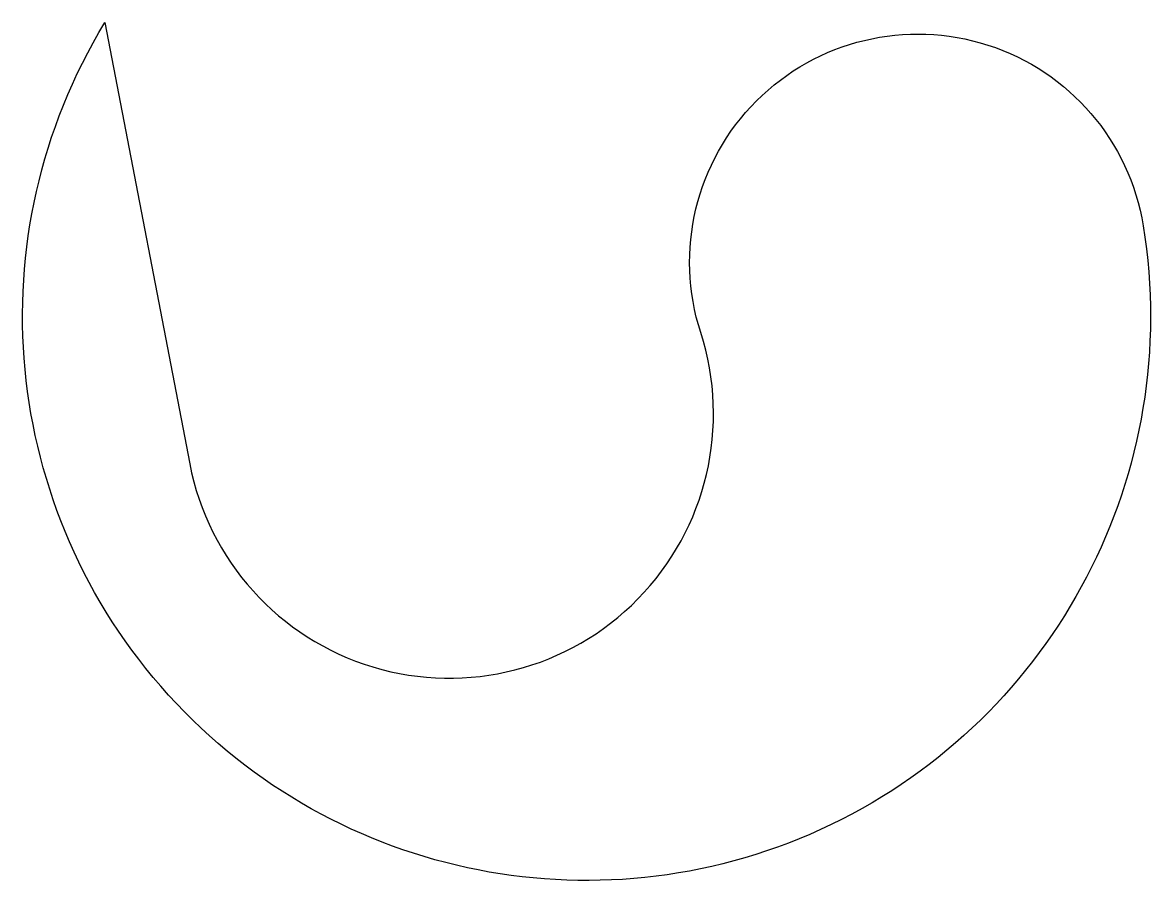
# Model space of a CAD drawing. Header units: millimetres. Extents: x 1660 to 4082, y -171 to 1670.
import ezdxf

# ---------------------------------------------------------------- set-up
doc = ezdxf.new("R2010")
doc.units = ezdxf.units.MM

msp = doc.modelspace()

# ---------------------------------------------------------------- linework, layer by layer
msp.add_lwpolyline([(1837, 1670.1), (2019.1, 723.1, 1.063266), (3116.3, 1004.8, -1.07877), (4066.5, 1234, -1.435996), (1837, 1670.1, 1.300498)], format="xyb")

doc.saveas('drawing.dxf')
